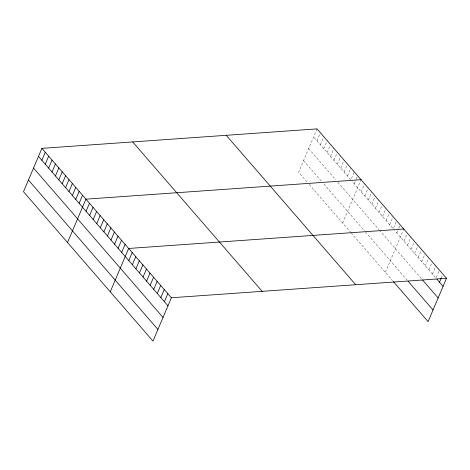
<?xml version="1.0" encoding="UTF-8"?>
<svg xmlns="http://www.w3.org/2000/svg" width="470" height="470" viewBox="0 0 470 470"><rect width="100%" height="100%" fill="white"/><g stroke="black" fill="none" stroke-linecap="round" stroke-linejoin="round"><path stroke-width="0.35" stroke-dasharray="2.35 1.76" d="M317.021 128.886L298.62 172.237L307.509 182.495M316.997 140.835L320.411 132.793M320.381 144.742L323.795 136.7M323.771 148.649L327.185 140.606M327.155 152.556L330.569 144.513M330.539 156.463L333.953 148.42M333.929 160.37L337.343 152.333M337.313 164.277L340.727 156.24M340.703 168.184L344.116 160.147M344.087 172.096L347.5 164.054M347.471 176.003L350.884 167.96M353.986 172.537L350.861 179.91L313.607 136.923M354.245 183.817L355.954 179.799M356.237 179.129L357.658 175.774M342.642 223.033L361.048 179.681M361.195 191.831L364.608 183.793M364.755 195.943L368.169 187.9M368.315 200.05L371.729 192.013M371.876 204.162L375.289 196.119M375.436 208.269L378.849 200.226M378.996 212.375L382.41 204.338M382.556 216.488L385.97 208.445M386.117 220.595L389.53 212.552M389.677 224.701L393.09 216.664M396.081 222.11L393.237 228.814L352.13 181.373M396.798 232.92L398.507 228.902M398.789 228.232L400.211 224.877M385.371 272.341L403.771 228.99M403.918 241.139L407.331 233.096M407.478 245.246L410.892 237.209M411.038 249.353L414.452 241.316M414.605 253.465L418.018 245.422M418.165 257.572L421.578 249.535M421.725 261.684L425.139 253.641M425.285 265.791L428.699 257.748M428.846 269.897L432.259 261.861M432.406 274.01L435.819 265.967M438.81 271.419L435.966 278.117L394.571 230.353M441.23 278.205L442.37 275.526M308.667 148.579L335.756 179.84M337.871 182.284L378.943 229.677M379.39 230.194L421.672 278.986M303.567 160.581L321.768 181.584M323.883 184.029L364.503 230.899M365.396 231.927L407.231 280.202M309.201 184.446L350.655 232.28M351.102 232.791L392.491 280.555"/><path stroke-width="0.7" d="M446.5 278.293L317.021 128.886L41.901 148.356L23.5 191.707L152.979 341.114L171.38 297.763L446.5 278.293L428.099 321.645L393.384 281.583M41.877 160.305L45.29 152.262M45.261 164.212L48.674 156.169M48.645 168.119L52.058 160.076M52.035 172.026L55.448 163.983M55.419 175.933L58.832 167.896M58.809 179.84L62.222 171.803M62.193 183.746L65.606 175.709M65.577 187.659L68.99 179.616M68.967 191.566L72.38 183.523M72.351 195.473L75.764 187.43M75.74 199.38L79.154 191.337M79.125 203.287L82.538 195.244M67.521 242.508L85.922 199.157L361.048 179.681M86.069 211.306L89.482 203.263M89.629 215.413L93.042 207.37M93.195 219.519L96.609 211.482M96.755 223.632L100.169 215.589M100.316 227.738L103.729 219.696M103.876 231.845L107.289 223.808M107.436 235.958L110.85 227.915M110.996 240.064L114.41 232.021M114.557 244.171L117.97 236.134M118.117 248.283L121.53 240.241M121.677 252.39L125.09 244.353M110.25 291.811L128.651 248.46L403.771 228.99M128.798 260.609L132.211 252.566M132.358 264.716L135.771 256.679M135.918 268.828L139.332 260.785M139.478 272.935L142.892 264.892M143.039 277.041L146.452 269.005M146.599 281.154L150.012 273.111M150.165 285.261L153.578 277.218M153.725 289.367L157.139 281.33M157.286 293.48L160.699 285.437M160.846 297.586L164.259 289.549M164.406 301.699L167.819 293.656M439.526 282.223L441.23 278.205M436.853 279.145L443.087 286.336M422.565 280.008L438.14 297.986M408.119 281.23L433.046 309.994M226.234 135.307L355.708 284.72M132.693 141.928L262.166 291.341M41.901 148.356L171.38 297.763M38.487 156.398L167.966 305.805M33.54 168.049L163.02 317.456M28.447 180.051L157.926 329.464"/></g></svg>
